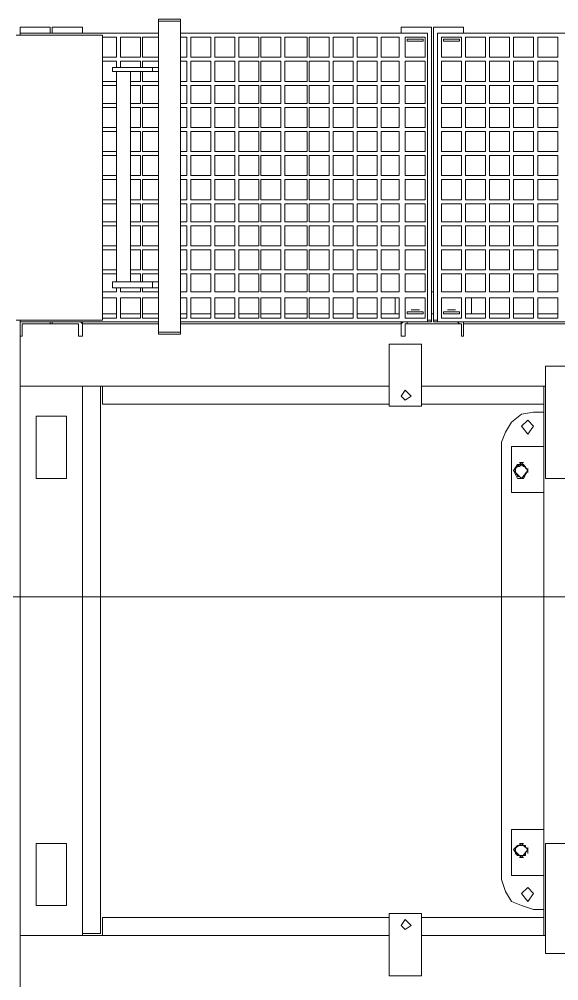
# Model space of a CAD drawing. Header units: metres. Extents: x -13194 to 152406, y -14653 to 29421.
# Drawn here: x 3802.2 to 3888.8, y 578.3 to 732.8 of the extents above; entities that cross this region are included whole.
import ezdxf

# ---------------------------------------------------------------- set-up
doc = ezdxf.new("R2010")
doc.units = ezdxf.units.M
doc.header["$LTSCALE"] = 100
doc.header["$MEASUREMENT"] = 0
doc.layers.get('0').update_dxf_attribs({"color": 9, "lineweight": 9})
doc.layers.add('25', color=9, linetype='Continuous', lineweight=9)
doc.layers.add('32-ekipman', color=9, linetype='Continuous', lineweight=9)
doc.styles.add('MuuM_TEXT-STANDART', font='ARIALN.TTF')
doc.dimstyles.new('MuuM_DIM200', dxfattribs={"dimscale": 20, "dimtxt": 2, "dimasz": 1, "dimexe": 1, "dimexo": 1, "dimgap": 1, "dimtad": 1, "dimdec": 1, "dimrnd": 0.5, "dimdsep": 46, "dimtxsty": 'MuuM_TEXT-STANDART', "dimblk": 'ARCHTICK', "dimcen": 0, "dimdle": 0.15, "dimclrd": 256, "dimclre": 256, "dimclrt": 256, "dimadec": 0, "dimazin": 0, "dimtfac": 5, "dimtdec": 1, "dimtix": 1, "dimtmove": 2, "dimatfit": 3, "dimldrblk": 'DOT', "dimfxl": 3, "dimfxlon": 1, "dimtolj": 1, "dimlwd": -1, "dimlwe": -1, "dimarcsym": 0})

# ---------------------------------------------------------------- blocks, each defined once
blk = doc.blocks.new('h')
for points in [[(182020.94, -16362.41), (182020.94, -16252.87)], [(181956.51, -16257.06), (181961.66, -16257.06)], [(181956.51, -16267.05), (181956.51, -16257.06)], [(181961.66, -16257.06), (181961.66, -16267.05)], [(181931.38, -16260.61), (181936.54, -16260.61)], [(181936.54, -16260.61), (181936.54, -16278.33)], [(181936.86, -16263.51), (181936.54, -16263.51)], [(181936.54, -16263.51), (181956.51, -16263.51)], [(181936.86, -16263.51), (181936.86, -16351.78)], [(181961.66, -16263.51), (182020.94, -16263.51)], [(182007.73, -16263.51), (182007.73, -16266.41)], [(182010.96, -16263.51), (182010.96, -16351.78)], [(181959.73, -16265.12), (181959.09, -16264.47), (181958.12, -16265.12), (181959.09, -16266.08), (181959.73, -16265.12)], [(182008.06, -16263.83), (182010.96, -16263.83)], [(182008.06, -16263.83), (182008.06, -16351.78)], [(181936.86, -16266.41), (181956.51, -16266.41)], [(181961.66, -16266.41), (182007.73, -16266.41)], [(181938.47, -16267.69), (181936.86, -16267.69)], [(181943.62, -16272.53), (181942.98, -16270.59), (181942.01, -16268.98), (181940.4, -16268.34), (181938.47, -16267.69)], [(181961.66, -16267.05), (181956.51, -16267.05)], [(181940.4, -16270.27), (181939.43, -16268.98), (181938.47, -16270.27), (181939.43, -16271.24), (181940.4, -16270.27)], [(182013.53, -16268.34), (182018.37, -16268.34)], [(182013.53, -16278.33), (182013.53, -16268.34)], [(182018.37, -16268.34), (182018.37, -16278.33)], [(181943.62, -16342.76), (181943.62, -16272.53)], [(181936.86, -16273.17), (181942.01, -16273.17)], [(181942.01, -16273.17), (181942.01, -16280.58)], [(181941.69, -16277.36), (181940.4, -16276.07), (181939.43, -16277.36), (181940.4, -16278.33), (181941.69, -16277.36)], [(181940.08, -16276.39), (181939.43, -16277.36)], [(181939.43, -16276.71), (181939.43, -16277.68)], [(181939.43, -16277.36), (181940.08, -16278)], [(181940.4, -16276.39), (181940.08, -16276.39), (181939.76, -16276.39), (181939.76, -16276.71)], [(181940.72, -16276.07), (181940.08, -16276.07)], [(181941.05, -16276.39), (181940.08, -16276.39)], [(181941.37, -16276.71), (181941.05, -16276.39), (181941.05, -16276.39), (181940.4, -16276.39)], [(181941.69, -16277.36), (181941.05, -16276.39)], [(181941.05, -16278), (181941.69, -16277.36)], [(181941.37, -16277.68), (181941.37, -16276.71)], [(181936.54, -16278.33), (181931.38, -16278.33)], [(181939.76, -16277.68), (181939.76, -16278), (181940.08, -16278), (181940.08, -16278), (181940.4, -16278)], [(181940.08, -16278), (181941.05, -16278)], [(181940.08, -16278.33), (181940.72, -16278.33)], [(181940.4, -16278), (181940.72, -16278), (181941.05, -16278), (181941.05, -16278), (181941.37, -16277.68)], [(182018.37, -16278.33), (182013.53, -16278.33)], [(181936.86, -16280.58), (181942.01, -16280.58)], [(181942.01, -16334.7), (181936.86, -16334.7)], [(181942.01, -16342.11), (181942.01, -16334.7)], [(181936.54, -16336.96), (181931.38, -16336.96)], [(181936.54, -16355), (181936.54, -16336.96)], [(181940.08, -16336.96), (181939.43, -16338.25)], [(181941.69, -16338.25), (181940.4, -16336.96), (181939.43, -16338.25), (181940.4, -16339.54), (181941.69, -16338.25)], [(181940.4, -16336.96), (181940.08, -16337.28), (181940.08, -16337.28), (181939.76, -16337.6)], [(181941.05, -16336.96), (181940.08, -16336.96)], [(181940.72, -16336.96), (181940.72, -16336.96), (181940.08, -16336.96), (181940.08, -16336.96)], [(181941.37, -16337.6), (181941.05, -16337.6), (181941.05, -16337.28), (181940.72, -16337.28), (181940.4, -16336.96)], [(181941.69, -16338.25), (181941.05, -16336.96)], [(182018.37, -16336.96), (182013.53, -16336.96)], [(182013.53, -16336.96), (182013.53, -16346.95)], [(182018.37, -16346.95), (182018.37, -16336.96)], [(181939.43, -16337.93), (181939.43, -16338.57)], [(181939.43, -16338.25), (181940.08, -16339.22)], [(181939.76, -16338.57), (181939.76, -16338.89), (181940.08, -16338.89), (181940.4, -16339.22)], [(181940.08, -16339.22), (181941.05, -16339.22)], [(181940.4, -16339.22), (181940.72, -16338.89), (181941.05, -16338.89)], [(181941.05, -16339.22), (181941.69, -16338.25)], [(181941.05, -16338.89), (181941.05, -16338.89), (181941.37, -16338.57)], [(181941.37, -16338.57), (181941.37, -16337.93)], [(181940.08, -16339.54), (181940.72, -16339.54)], [(181942.01, -16342.11), (181936.86, -16342.11)], [(181938.47, -16347.59), (181940.4, -16347.27), (181942.01, -16345.98), (181942.98, -16344.37), (181943.62, -16342.76)], [(181940.4, -16345.34), (181939.43, -16344.05), (181938.47, -16345.34), (181939.43, -16346.3), (181940.4, -16345.34)], [(182013.53, -16346.95), (182018.37, -16346.95)], [(181938.47, -16347.59), (181936.86, -16347.59)], [(181936.86, -16348.88), (181956.51, -16348.88)], [(181961.66, -16348.56), (181956.51, -16348.56)], [(181956.51, -16348.56), (181956.51, -16358.55)], [(181959.73, -16350.17), (181959.09, -16349.52), (181958.12, -16350.17), (181959.09, -16351.14), (181959.73, -16350.17)], [(181961.66, -16358.55), (181961.66, -16348.56)], [(181961.66, -16348.88), (182007.73, -16348.88)], [(182007.73, -16351.78), (182007.73, -16348.88)], [(181936.54, -16351.78), (181956.51, -16351.78)], [(181936.86, -16351.78), (181936.54, -16351.78)], [(181961.66, -16351.78), (182020.94, -16351.78)], [(182008.06, -16351.78), (182010.96, -16351.78)], [(181931.38, -16355), (181936.54, -16355)], [(181956.51, -16358.55), (181961.66, -16358.55)], [(181949.74, -16359.83), (181950.07, -16359.83)], [(181949.74, -16362.09), (181949.74, -16359.83)], [(181950.07, -16361.77), (181950.07, -16359.83)], [(181959.09, -16359.83), (181959.73, -16359.83)], [(181959.09, -16361.77), (181959.09, -16359.83)], [(181959.73, -16362.09), (181959.73, -16359.83)], [(181995.17, -16360.48), (181995.17, -16360.16)], [(181995.49, -16360.16), (181995.17, -16360.16)], [(181995.17, -16360.48), (181998.71, -16360.48)], [(181995.17, -16360.48), (181995.17, -16410.41)], [(181995.49, -16360.16), (181998.39, -16360.16)], [(181998.71, -16360.16), (181998.39, -16360.16)], [(181998.71, -16360.48), (181998.71, -16360.16)], [(181998.71, -16410.41), (181998.71, -16360.48)], [(182010.96, -16359.83), (182011.6, -16359.83)], [(182010.96, -16362.09), (182010.96, -16359.83)], [(182011.6, -16361.77), (182011.6, -16359.83)], [(182020.94, -16359.83), (182020.62, -16359.83)], [(182020.62, -16361.77), (182020.62, -16359.83)], [(181953.93, -16362.09), (181888.21, -16362.09)], [(181949.74, -16361.77), (181892.4, -16361.77)], [(181949.74, -16361.77), (181949.74, -16362.09)], [(181950.07, -16361.77), (181950.07, -16361.77), (181950.39, -16361.77), (181950.71, -16362.09)], [(181959.09, -16361.77), (181950.39, -16361.77)], [(181954.58, -16362.09), (181950.71, -16362.09)], [(181953.93, -16408.48), (181953.93, -16362.09)], [(181954.58, -16409.45), (181954.58, -16362.09)], [(181954.9, -16362.09), (181958.44, -16362.09)], [(181954.9, -16409.45), (181954.9, -16362.09)], [(181995.17, -16362.09), (181955.54, -16362.09)], [(181955.54, -16362.09), (181955.54, -16408.48)], [(181959.09, -16361.77), (181959.09, -16361.77), (181958.76, -16361.77), (181958.76, -16362.09), (181958.44, -16362.09)], [(181959.73, -16361.77), (181959.41, -16362.09)], [(181995.17, -16361.77), (181959.73, -16361.77)], [(182010.96, -16361.77), (181998.71, -16361.77)], [(182020.94, -16362.09), (181998.71, -16362.09)], [(182010.96, -16361.77), (182010.96, -16361.77), (182011.28, -16362.09)], [(182020.3, -16361.77), (182011.6, -16361.77)], [(182012.24, -16361.77), (182011.6, -16361.77), (182011.6, -16361.77)], [(182015.79, -16361.77), (182012.24, -16361.77)], [(182015.79, -16362.09), (182015.79, -16361.77)], [(182019.98, -16361.77), (182016.11, -16361.77)], [(182016.11, -16361.77), (182016.11, -16362.09)], [(182020.62, -16361.77), (182020.62, -16361.77), (182019.98, -16361.77)], [(182020.62, -16362.09), (182020.94, -16362.09)], [(182020.94, -16362.09), (182020.94, -16361.77)], [(182020.94, -16362.41), (182020.94, -16362.09)], [(181937.82, -16362.73), (181934.6, -16362.73)], [(181934.6, -16362.73), (181934.6, -16365.95)], [(181937.82, -16363.38), (181934.6, -16363.38)], [(181937.82, -16365.95), (181937.82, -16362.73)], [(181941.69, -16362.73), (181938.47, -16362.73)], [(181938.47, -16362.73), (181938.47, -16365.95)], [(181941.69, -16363.38), (181938.47, -16363.38)], [(181941.69, -16365.95), (181941.69, -16362.73)], [(181945.56, -16362.73), (181942.33, -16362.73)], [(181942.33, -16362.73), (181942.33, -16365.95)], [(181945.56, -16363.38), (181942.33, -16363.38)], [(181945.56, -16365.95), (181945.56, -16362.73)], [(181949.42, -16362.73), (181946.2, -16362.73)], [(181946.2, -16362.73), (181946.2, -16365.95)], [(181949.42, -16363.38), (181946.2, -16363.38)], [(181948.46, -16365.95), (181948.46, -16363.38)], [(181949.42, -16365.95), (181949.42, -16362.73)], [(181953.29, -16362.73), (181950.07, -16362.73)], [(181950.07, -16362.73), (181950.07, -16365.95)], [(181952.97, -16363.38), (181950.39, -16363.38)], [(181950.39, -16363.7), (181950.39, -16363.38)], [(181952.97, -16363.7), (181950.39, -16363.7)], [(181952.32, -16363.38), (181951.03, -16363.38)], [(181952.97, -16363.7), (181952.97, -16363.38)], [(181953.29, -16365.95), (181953.29, -16362.73)], [(181954.58, -16362.41), (181953.93, -16362.41)], [(181954.9, -16363.38), (181954.58, -16363.38)], [(181955.54, -16362.41), (181954.9, -16362.41)], [(181959.09, -16362.73), (181955.87, -16362.73)], [(181955.87, -16362.73), (181955.87, -16365.95)], [(181956.19, -16363.38), (181958.76, -16363.38)], [(181956.19, -16363.38), (181956.19, -16363.7)], [(181958.76, -16363.7), (181956.19, -16363.7)], [(181956.83, -16363.38), (181958.12, -16363.38)], [(181958.76, -16363.38), (181958.76, -16363.7)], [(181959.09, -16365.95), (181959.09, -16362.73)], [(181962.95, -16362.73), (181960.05, -16362.73)], [(181960.05, -16362.73), (181960.05, -16365.95)], [(181962.95, -16363.38), (181960.05, -16363.38)], [(181960.7, -16363.38), (181960.7, -16365.95)], [(181962.95, -16365.95), (181962.95, -16362.73)], [(181966.82, -16362.73), (181963.6, -16362.73)], [(181963.6, -16362.73), (181963.6, -16365.95)], [(181966.82, -16363.38), (181963.6, -16363.38)], [(181966.82, -16365.95), (181966.82, -16362.73)], [(181970.68, -16362.73), (181967.46, -16362.73)], [(181967.46, -16362.73), (181967.46, -16365.95)], [(181970.68, -16363.38), (181967.46, -16363.38)], [(181970.68, -16365.95), (181970.68, -16362.73)], [(181974.55, -16362.73), (181971.33, -16362.73)], [(181971.33, -16362.73), (181971.33, -16365.95)], [(181974.55, -16363.38), (181971.33, -16363.38)], [(181974.55, -16365.95), (181974.55, -16362.73)], [(181978.42, -16362.73), (181974.87, -16362.73)], [(181974.87, -16362.73), (181974.87, -16365.95)], [(181978.42, -16363.38), (181974.87, -16363.38)], [(181978.42, -16365.95), (181978.42, -16362.73)], [(181982.28, -16362.73), (181979.06, -16362.73)], [(181979.06, -16362.73), (181979.06, -16365.95)], [(181982.28, -16363.38), (181979.06, -16363.38)], [(181982.28, -16365.95), (181982.28, -16362.73)], [(181985.83, -16362.73), (181982.6, -16362.73)], [(181982.6, -16362.73), (181982.6, -16365.95)], [(181985.83, -16363.38), (181982.6, -16363.38)], [(181985.83, -16365.95), (181985.83, -16362.73)], [(181989.69, -16362.73), (181986.47, -16362.73)], [(181986.47, -16362.73), (181986.47, -16365.95)], [(181989.69, -16363.38), (181986.47, -16363.38)], [(181989.69, -16365.95), (181989.69, -16362.73)], [(181993.56, -16362.73), (181990.34, -16362.73)], [(181990.34, -16362.73), (181990.34, -16365.95)], [(181993.56, -16363.38), (181990.34, -16363.38)], [(181993.56, -16365.95), (181993.56, -16362.73)], [(181995.17, -16362.73), (181994.2, -16362.73)], [(181994.2, -16362.73), (181994.2, -16365.95)], [(181995.17, -16363.38), (181994.2, -16363.38)], [(182001.29, -16362.73), (181998.71, -16362.73)], [(182001.29, -16363.38), (181998.71, -16363.38)], [(182001.29, -16365.95), (182001.29, -16362.73)], [(182004.83, -16362.73), (182001.61, -16362.73)], [(182001.61, -16362.73), (182001.61, -16365.95)], [(182004.83, -16363.38), (182001.61, -16363.38)], [(182004.83, -16365.95), (182004.83, -16362.73)], [(182007.73, -16362.73), (182005.48, -16362.73)], [(182005.48, -16362.73), (182005.48, -16365.95)], [(182007.73, -16363.38), (182005.48, -16363.38)], [(182007.73, -16362.41), (182021.59, -16362.41)], [(182007.73, -16408.16), (182007.73, -16362.41)], [(181951.03, -16364.02), (181952.32, -16364.02)], [(181958.12, -16364.02), (181956.83, -16364.02)], [(181934.6, -16365.95), (181937.82, -16365.95)], [(181937.82, -16366.92), (181934.6, -16366.92)], [(181934.6, -16366.92), (181934.6, -16369.82)], [(181937.82, -16369.82), (181937.82, -16366.92)], [(181938.47, -16365.95), (181941.69, -16365.95)], [(181941.69, -16366.92), (181938.47, -16366.92)], [(181938.47, -16366.92), (181938.47, -16369.82)], [(181941.69, -16369.82), (181941.69, -16366.92)], [(181942.33, -16365.95), (181945.56, -16365.95)], [(181945.56, -16366.92), (181942.33, -16366.92)], [(181942.33, -16366.92), (181942.33, -16369.82)], [(181945.56, -16369.82), (181945.56, -16366.92)], [(181946.2, -16365.95), (181949.42, -16365.95)], [(181949.42, -16366.92), (181946.2, -16366.92)], [(181946.2, -16366.92), (181946.2, -16369.82)], [(181949.42, -16366.92), (181948.46, -16366.92)], [(181949.42, -16369.82), (181949.42, -16366.92)], [(181950.07, -16365.95), (181953.29, -16365.95)], [(181953.29, -16366.92), (181950.07, -16366.92)], [(181950.07, -16366.92), (181950.07, -16369.82)], [(181953.29, -16369.82), (181953.29, -16366.92)], [(181954.9, -16366.92), (181954.58, -16366.92)], [(181955.87, -16365.95), (181959.09, -16365.95)], [(181959.09, -16366.92), (181955.87, -16366.92)], [(181955.87, -16366.92), (181955.87, -16369.82)], [(181959.09, -16369.82), (181959.09, -16366.92)], [(181960.05, -16365.95), (181962.95, -16365.95)], [(181960.7, -16366.92), (181960.05, -16366.92)], [(181962.95, -16366.92), (181960.05, -16366.92)], [(181960.05, -16366.92), (181960.05, -16369.82)], [(181962.95, -16369.82), (181962.95, -16366.92)], [(181963.6, -16365.95), (181966.82, -16365.95)], [(181966.82, -16366.92), (181963.6, -16366.92)], [(181963.6, -16366.92), (181963.6, -16369.82)], [(181966.82, -16369.82), (181966.82, -16366.92)], [(181967.46, -16365.95), (181970.68, -16365.95)], [(181970.68, -16366.92), (181967.46, -16366.92)], [(181967.46, -16366.92), (181967.46, -16369.82)], [(181970.68, -16369.82), (181970.68, -16366.92)], [(181971.33, -16365.95), (181974.55, -16365.95)], [(181974.55, -16366.92), (181971.33, -16366.92)], [(181971.33, -16366.92), (181971.33, -16369.82)], [(181974.55, -16369.82), (181974.55, -16366.92)], [(181974.87, -16365.95), (181978.42, -16365.95)], [(181978.42, -16366.92), (181974.87, -16366.92)], [(181974.87, -16366.92), (181974.87, -16369.82)], [(181978.42, -16369.82), (181978.42, -16366.92)], [(181979.06, -16365.95), (181982.28, -16365.95)], [(181982.28, -16366.92), (181979.06, -16366.92)], [(181979.06, -16366.92), (181979.06, -16369.82)], [(181982.28, -16369.82), (181982.28, -16366.92)], [(181982.6, -16365.95), (181985.83, -16365.95)], [(181985.83, -16366.92), (181982.6, -16366.92)], [(181982.6, -16366.92), (181982.6, -16369.82)], [(181985.83, -16369.82), (181985.83, -16366.92)], [(181986.47, -16365.95), (181989.69, -16365.95)], [(181989.69, -16366.92), (181986.47, -16366.92)], [(181986.47, -16366.92), (181986.47, -16369.82)], [(181989.69, -16369.82), (181989.69, -16366.92)], [(181990.34, -16365.95), (181993.56, -16365.95)], [(181993.56, -16366.92), (181990.34, -16366.92)], [(181990.34, -16366.92), (181990.34, -16369.82)], [(181993.56, -16369.82), (181993.56, -16366.92)], [(181994.2, -16365.95), (181995.17, -16365.95)], [(181995.17, -16366.92), (181994.2, -16366.92)], [(181994.2, -16366.92), (181994.2, -16369.82)], [(181998.71, -16365.95), (182001.29, -16365.95)], [(182001.29, -16366.92), (181998.71, -16366.92)], [(182001.29, -16367.57), (182001.29, -16366.92)], [(182001.61, -16365.95), (182004.83, -16365.95)], [(182004.83, -16366.92), (182001.61, -16366.92)], [(182001.61, -16366.92), (182001.61, -16367.57)], [(182004.83, -16367.57), (182004.83, -16366.92)], [(182005.48, -16365.95), (182007.73, -16365.95)], [(182007.73, -16366.92), (182005.48, -16366.92)], [(182005.48, -16366.92), (182005.48, -16367.57)], [(182006.12, -16367.57), (181998.71, -16367.57)], [(182006.12, -16368.53), (181998.71, -16368.53)], [(181999.68, -16367.57), (181999.68, -16368.53)], [(182001.29, -16369.82), (182001.29, -16368.53)], [(182001.61, -16368.53), (182001.61, -16369.82)], [(182003.22, -16402.36), (182003.22, -16368.53)], [(182005.48, -16402.36), (182005.48, -16368.53)], [(182006.12, -16367.57), (182006.12, -16368.53)], [(181934.6, -16369.82), (181937.82, -16369.82)], [(181938.47, -16369.82), (181941.69, -16369.82)], [(181942.33, -16369.82), (181945.56, -16369.82)], [(181946.2, -16369.82), (181949.42, -16369.82)], [(181950.07, -16369.82), (181953.29, -16369.82)], [(181955.87, -16369.82), (181959.09, -16369.82)], [(181960.05, -16369.82), (181962.95, -16369.82)], [(181963.6, -16369.82), (181966.82, -16369.82)], [(181967.46, -16369.82), (181970.68, -16369.82)], [(181971.33, -16369.82), (181974.55, -16369.82)], [(181974.87, -16369.82), (181978.42, -16369.82)], [(181979.06, -16369.82), (181982.28, -16369.82)], [(181982.6, -16369.82), (181985.83, -16369.82)], [(181986.47, -16369.82), (181989.69, -16369.82)], [(181990.34, -16369.82), (181993.56, -16369.82)], [(181994.2, -16369.82), (181995.17, -16369.82)], [(181998.71, -16369.82), (182001.29, -16369.82)], [(182001.61, -16369.82), (182003.22, -16369.82)], [(182005.48, -16369.82), (182007.73, -16369.82)], [(181937.82, -16370.47), (181934.6, -16370.47)], [(181934.6, -16370.47), (181934.6, -16373.69)], [(181937.82, -16373.69), (181937.82, -16370.47)], [(181941.69, -16370.47), (181938.47, -16370.47)], [(181938.47, -16370.47), (181938.47, -16373.69)], [(181941.69, -16373.69), (181941.69, -16370.47)], [(181945.56, -16370.47), (181942.33, -16370.47)], [(181942.33, -16370.47), (181942.33, -16373.69)], [(181945.56, -16373.69), (181945.56, -16370.47)], [(181949.42, -16370.47), (181946.2, -16370.47)], [(181946.2, -16370.47), (181946.2, -16373.69)], [(181949.42, -16373.69), (181949.42, -16370.47)], [(181953.29, -16370.47), (181950.07, -16370.47)], [(181950.07, -16370.47), (181950.07, -16373.69)], [(181953.29, -16373.69), (181953.29, -16370.47)], [(181959.09, -16370.47), (181955.87, -16370.47)], [(181955.87, -16370.47), (181955.87, -16373.69)], [(181959.09, -16373.69), (181959.09, -16370.47)], [(181962.95, -16370.47), (181960.05, -16370.47)], [(181960.05, -16370.47), (181960.05, -16373.69)], [(181962.95, -16373.69), (181962.95, -16370.47)], [(181966.82, -16370.47), (181963.6, -16370.47)], [(181963.6, -16370.47), (181963.6, -16373.69)], [(181966.82, -16373.69), (181966.82, -16370.47)], [(181970.68, -16370.47), (181967.46, -16370.47)], [(181967.46, -16370.47), (181967.46, -16373.69)], [(181970.68, -16373.69), (181970.68, -16370.47)], [(181974.55, -16370.47), (181971.33, -16370.47)], [(181971.33, -16370.47), (181971.33, -16373.69)], [(181974.55, -16373.69), (181974.55, -16370.47)], [(181978.42, -16370.47), (181974.87, -16370.47)], [(181974.87, -16370.47), (181974.87, -16373.69)], [(181978.42, -16373.69), (181978.42, -16370.47)], [(181982.28, -16370.47), (181979.06, -16370.47)], [(181979.06, -16370.47), (181979.06, -16373.69)], [(181982.28, -16373.69), (181982.28, -16370.47)], [(181985.83, -16370.47), (181982.6, -16370.47)], [(181982.6, -16370.47), (181982.6, -16373.69)], [(181985.83, -16373.69), (181985.83, -16370.47)], [(181989.69, -16370.47), (181986.47, -16370.47)], [(181986.47, -16370.47), (181986.47, -16373.69)], [(181989.69, -16373.69), (181989.69, -16370.47)], [(181993.56, -16370.47), (181990.34, -16370.47)], [(181990.34, -16370.47), (181990.34, -16373.69)], [(181993.56, -16373.69), (181993.56, -16370.47)], [(181995.17, -16370.47), (181994.2, -16370.47)], [(181994.2, -16370.47), (181994.2, -16373.69)], [(182001.29, -16370.47), (181998.71, -16370.47)], [(182001.29, -16373.69), (182001.29, -16370.47)], [(182003.22, -16370.47), (182001.61, -16370.47)], [(182001.61, -16370.47), (182001.61, -16373.69)], [(182007.73, -16370.47), (182005.48, -16370.47)], [(181934.6, -16373.69), (181937.82, -16373.69)], [(181937.82, -16374.33), (181934.6, -16374.33)], [(181934.6, -16374.33), (181934.6, -16377.55)], [(181937.82, -16377.55), (181937.82, -16374.33)], [(181938.47, -16373.69), (181941.69, -16373.69)], [(181941.69, -16374.33), (181938.47, -16374.33)], [(181938.47, -16374.33), (181938.47, -16377.55)], [(181941.69, -16377.55), (181941.69, -16374.33)], [(181942.33, -16373.69), (181945.56, -16373.69)], [(181945.56, -16374.33), (181942.33, -16374.33)], [(181942.33, -16374.33), (181942.33, -16377.55)], [(181945.56, -16377.55), (181945.56, -16374.33)], [(181946.2, -16373.69), (181949.42, -16373.69)], [(181949.42, -16374.33), (181946.2, -16374.33)], [(181946.2, -16374.33), (181946.2, -16377.55)], [(181949.42, -16377.55), (181949.42, -16374.33)], [(181950.07, -16373.69), (181953.29, -16373.69)], [(181953.29, -16374.33), (181950.07, -16374.33)], [(181950.07, -16374.33), (181950.07, -16377.55)], [(181953.29, -16377.55), (181953.29, -16374.33)], [(181955.87, -16373.69), (181959.09, -16373.69)], [(181959.09, -16374.33), (181955.87, -16374.33)], [(181955.87, -16374.33), (181955.87, -16377.55)], [(181959.09, -16377.55), (181959.09, -16374.33)], [(181960.05, -16373.69), (181962.95, -16373.69)], [(181962.95, -16374.33), (181960.05, -16374.33)], [(181960.05, -16374.33), (181960.05, -16377.55)], [(181962.95, -16377.55), (181962.95, -16374.33)], [(181963.6, -16373.69), (181966.82, -16373.69)], [(181966.82, -16374.33), (181963.6, -16374.33)], [(181963.6, -16374.33), (181963.6, -16377.55)], [(181966.82, -16377.55), (181966.82, -16374.33)], [(181967.46, -16373.69), (181970.68, -16373.69)], [(181970.68, -16374.33), (181967.46, -16374.33)], [(181967.46, -16374.33), (181967.46, -16377.55)], [(181970.68, -16377.55), (181970.68, -16374.33)], [(181971.33, -16373.69), (181974.55, -16373.69)], [(181974.55, -16374.33), (181971.33, -16374.33)], [(181971.33, -16374.33), (181971.33, -16377.55)], [(181974.55, -16377.55), (181974.55, -16374.33)], [(181974.87, -16373.69), (181978.42, -16373.69)], [(181978.42, -16374.33), (181974.87, -16374.33)], [(181974.87, -16374.33), (181974.87, -16377.55)], [(181978.42, -16377.55), (181978.42, -16374.33)], [(181979.06, -16373.69), (181982.28, -16373.69)], [(181982.28, -16374.33), (181979.06, -16374.33)], [(181979.06, -16374.33), (181979.06, -16377.55)], [(181982.28, -16377.55), (181982.28, -16374.33)], [(181982.6, -16373.69), (181985.83, -16373.69)], [(181985.83, -16374.33), (181982.6, -16374.33)], [(181982.6, -16374.33), (181982.6, -16377.55)], [(181985.83, -16377.55), (181985.83, -16374.33)], [(181986.47, -16373.69), (181989.69, -16373.69)], [(181989.69, -16374.33), (181986.47, -16374.33)], [(181986.47, -16374.33), (181986.47, -16377.55)], [(181989.69, -16377.55), (181989.69, -16374.33)], [(181990.34, -16373.69), (181993.56, -16373.69)], [(181993.56, -16374.33), (181990.34, -16374.33)], [(181990.34, -16374.33), (181990.34, -16377.55)], [(181993.56, -16377.55), (181993.56, -16374.33)], [(181994.2, -16373.69), (181995.17, -16373.69)], [(181995.17, -16374.33), (181994.2, -16374.33)], [(181994.2, -16374.33), (181994.2, -16377.55)], [(181998.71, -16373.69), (182001.29, -16373.69)], [(182001.29, -16374.33), (181998.71, -16374.33)], [(182001.29, -16377.55), (182001.29, -16374.33)], [(182001.61, -16373.69), (182003.22, -16373.69)], [(182003.22, -16374.33), (182001.61, -16374.33)], [(182001.61, -16374.33), (182001.61, -16377.55)], [(182005.48, -16373.69), (182007.73, -16373.69)], [(182007.73, -16374.33), (182005.48, -16374.33)], [(181934.6, -16377.55), (181937.82, -16377.55)], [(181938.47, -16377.55), (181941.69, -16377.55)], [(181942.33, -16377.55), (181945.56, -16377.55)], [(181946.2, -16377.55), (181949.42, -16377.55)], [(181950.07, -16377.55), (181953.29, -16377.55)], [(181955.87, -16377.55), (181959.09, -16377.55)], [(181960.05, -16377.55), (181962.95, -16377.55)], [(181963.6, -16377.55), (181966.82, -16377.55)], [(181967.46, -16377.55), (181970.68, -16377.55)], [(181971.33, -16377.55), (181974.55, -16377.55)], [(181974.87, -16377.55), (181978.42, -16377.55)], [(181979.06, -16377.55), (181982.28, -16377.55)], [(181982.6, -16377.55), (181985.83, -16377.55)], [(181986.47, -16377.55), (181989.69, -16377.55)], [(181990.34, -16377.55), (181993.56, -16377.55)], [(181994.2, -16377.55), (181995.17, -16377.55)], [(181998.71, -16377.55), (182001.29, -16377.55)], [(182001.61, -16377.55), (182003.22, -16377.55)], [(182005.48, -16377.55), (182007.73, -16377.55)], [(181937.82, -16378.2), (181934.6, -16378.2)], [(181934.6, -16378.2), (181934.6, -16381.1)], [(181937.82, -16381.1), (181937.82, -16378.2)], [(181941.69, -16378.2), (181938.47, -16378.2)], [(181938.47, -16378.2), (181938.47, -16381.1)], [(181941.69, -16381.1), (181941.69, -16378.2)], [(181945.56, -16378.2), (181942.33, -16378.2)], [(181942.33, -16378.2), (181942.33, -16381.1)], [(181945.56, -16381.1), (181945.56, -16378.2)], [(181949.42, -16378.2), (181946.2, -16378.2)], [(181946.2, -16378.2), (181946.2, -16381.1)], [(181949.42, -16381.1), (181949.42, -16378.2)], [(181953.29, -16378.2), (181950.07, -16378.2)], [(181950.07, -16378.2), (181950.07, -16381.1)], [(181953.29, -16381.1), (181953.29, -16378.2)], [(181959.09, -16378.2), (181955.87, -16378.2)], [(181955.87, -16378.2), (181955.87, -16381.1)], [(181959.09, -16381.1), (181959.09, -16378.2)], [(181962.95, -16378.2), (181960.05, -16378.2)], [(181960.05, -16378.2), (181960.05, -16381.1)], [(181962.95, -16381.1), (181962.95, -16378.2)], [(181966.82, -16378.2), (181963.6, -16378.2)], [(181963.6, -16378.2), (181963.6, -16381.1)], [(181966.82, -16381.1), (181966.82, -16378.2)], [(181970.68, -16378.2), (181967.46, -16378.2)], [(181967.46, -16378.2), (181967.46, -16381.1)], [(181970.68, -16381.1), (181970.68, -16378.2)], [(181974.55, -16378.2), (181971.33, -16378.2)], [(181971.33, -16378.2), (181971.33, -16381.1)], [(181974.55, -16381.1), (181974.55, -16378.2)], [(181978.42, -16378.2), (181974.87, -16378.2)], [(181974.87, -16378.2), (181974.87, -16381.1)], [(181978.42, -16381.1), (181978.42, -16378.2)], [(181982.28, -16378.2), (181979.06, -16378.2)], [(181979.06, -16378.2), (181979.06, -16381.1)], [(181982.28, -16381.1), (181982.28, -16378.2)], [(181985.83, -16378.2), (181982.6, -16378.2)], [(181982.6, -16378.2), (181982.6, -16381.1)], [(181985.83, -16381.1), (181985.83, -16378.2)], [(181989.69, -16378.2), (181986.47, -16378.2)], [(181986.47, -16378.2), (181986.47, -16381.1)], [(181989.69, -16381.1), (181989.69, -16378.2)], [(181993.56, -16378.2), (181990.34, -16378.2)], [(181990.34, -16378.2), (181990.34, -16381.1)], [(181993.56, -16381.1), (181993.56, -16378.2)], [(181995.17, -16378.2), (181994.2, -16378.2)], [(181994.2, -16378.2), (181994.2, -16381.1)], [(182001.29, -16378.2), (181998.71, -16378.2)], [(182001.29, -16381.1), (182001.29, -16378.2)], [(182003.22, -16378.2), (182001.61, -16378.2)], [(182001.61, -16378.2), (182001.61, -16381.1)], [(182007.73, -16378.2), (182005.48, -16378.2)], [(181934.6, -16381.1), (181937.82, -16381.1)], [(181937.82, -16381.74), (181934.6, -16381.74)], [(181934.6, -16381.74), (181934.6, -16384.96)], [(181937.82, -16384.96), (181937.82, -16381.74)], [(181938.47, -16381.1), (181941.69, -16381.1)], [(181941.69, -16381.74), (181938.47, -16381.74)], [(181938.47, -16381.74), (181938.47, -16384.96)], [(181941.69, -16384.96), (181941.69, -16381.74)], [(181942.33, -16381.1), (181945.56, -16381.1)], [(181945.56, -16381.74), (181942.33, -16381.74)], [(181942.33, -16381.74), (181942.33, -16384.96)], [(181945.56, -16384.96), (181945.56, -16381.74)], [(181946.2, -16381.1), (181949.42, -16381.1)], [(181949.42, -16381.74), (181946.2, -16381.74)], [(181946.2, -16381.74), (181946.2, -16384.96)], [(181949.42, -16384.96), (181949.42, -16381.74)], [(181950.07, -16381.1), (181953.29, -16381.1)], [(181953.29, -16381.74), (181950.07, -16381.74)], [(181950.07, -16381.74), (181950.07, -16384.96)], [(181953.29, -16384.96), (181953.29, -16381.74)], [(181955.87, -16381.1), (181959.09, -16381.1)], [(181959.09, -16381.74), (181955.87, -16381.74)], [(181955.87, -16381.74), (181955.87, -16384.96)], [(181959.09, -16384.96), (181959.09, -16381.74)], [(181960.05, -16381.1), (181962.95, -16381.1)], [(181962.95, -16381.74), (181960.05, -16381.74)], [(181960.05, -16381.74), (181960.05, -16384.96)], [(181962.95, -16384.96), (181962.95, -16381.74)], [(181963.6, -16381.1), (181966.82, -16381.1)], [(181966.82, -16381.74), (181963.6, -16381.74)], [(181963.6, -16381.74), (181963.6, -16384.96)], [(181966.82, -16384.96), (181966.82, -16381.74)], [(181967.46, -16381.1), (181970.68, -16381.1)], [(181970.68, -16381.74), (181967.46, -16381.74)], [(181967.46, -16381.74), (181967.46, -16384.96)], [(181970.68, -16384.96), (181970.68, -16381.74)], [(181971.33, -16381.1), (181974.55, -16381.1)], [(181974.55, -16381.74), (181971.33, -16381.74)], [(181971.33, -16381.74), (181971.33, -16384.96)], [(181974.55, -16384.96), (181974.55, -16381.74)], [(181974.87, -16381.1), (181978.42, -16381.1)], [(181978.42, -16381.74), (181974.87, -16381.74)], [(181974.87, -16381.74), (181974.87, -16384.96)], [(181978.42, -16384.96), (181978.42, -16381.74)], [(181979.06, -16381.1), (181982.28, -16381.1)], [(181982.28, -16381.74), (181979.06, -16381.74)], [(181979.06, -16381.74), (181979.06, -16384.96)], [(181982.28, -16384.96), (181982.28, -16381.74)], [(181982.6, -16381.1), (181985.83, -16381.1)], [(181985.83, -16381.74), (181982.6, -16381.74)], [(181982.6, -16381.74), (181982.6, -16384.96)], [(181985.83, -16384.96), (181985.83, -16381.74)], [(181986.47, -16381.1), (181989.69, -16381.1)], [(181989.69, -16381.74), (181986.47, -16381.74)], [(181986.47, -16381.74), (181986.47, -16384.96)], [(181989.69, -16384.96), (181989.69, -16381.74)], [(181990.34, -16381.1), (181993.56, -16381.1)], [(181993.56, -16381.74), (181990.34, -16381.74)], [(181990.34, -16381.74), (181990.34, -16384.96)], [(181993.56, -16384.96), (181993.56, -16381.74)], [(181994.2, -16381.1), (181995.17, -16381.1)], [(181995.17, -16381.74), (181994.2, -16381.74)], [(181994.2, -16381.74), (181994.2, -16384.96)], [(181998.71, -16381.1), (182001.29, -16381.1)], [(182001.29, -16381.74), (181998.71, -16381.74)], [(182001.29, -16384.96), (182001.29, -16381.74)], [(182001.61, -16381.1), (182003.22, -16381.1)], [(182003.22, -16381.74), (182001.61, -16381.74)], [(182001.61, -16381.74), (182001.61, -16384.96)], [(182005.48, -16381.1), (182007.73, -16381.1)], [(182007.73, -16381.74), (182005.48, -16381.74)], [(181934.6, -16384.96), (181937.82, -16384.96)], [(181938.47, -16384.96), (181941.69, -16384.96)], [(181942.33, -16384.96), (181945.56, -16384.96)], [(181946.2, -16384.96), (181949.42, -16384.96)], [(181950.07, -16384.96), (181953.29, -16384.96)], [(181955.87, -16384.96), (181959.09, -16384.96)], [(181960.05, -16384.96), (181962.95, -16384.96)], [(181963.6, -16384.96), (181966.82, -16384.96)], [(181967.46, -16384.96), (181970.68, -16384.96)], [(181971.33, -16384.96), (181974.55, -16384.96)], [(181974.87, -16384.96), (181978.42, -16384.96)], [(181979.06, -16384.96), (181982.28, -16384.96)], [(181982.6, -16384.96), (181985.83, -16384.96)], [(181986.47, -16384.96), (181989.69, -16384.96)], [(181990.34, -16384.96), (181993.56, -16384.96)], [(181994.2, -16384.96), (181995.17, -16384.96)], [(181998.71, -16384.96), (182001.29, -16384.96)], [(182001.61, -16384.96), (182003.22, -16384.96)], [(182005.48, -16384.96), (182007.73, -16384.96)], [(181937.82, -16385.61), (181934.6, -16385.61)], [(181934.6, -16385.61), (181934.6, -16388.83)], [(181937.82, -16388.83), (181937.82, -16385.61)], [(181941.69, -16385.61), (181938.47, -16385.61)], [(181938.47, -16385.61), (181938.47, -16388.83)], [(181941.69, -16388.83), (181941.69, -16385.61)], [(181945.56, -16385.61), (181942.33, -16385.61)], [(181942.33, -16385.61), (181942.33, -16388.83)], [(181945.56, -16388.83), (181945.56, -16385.61)], [(181949.42, -16385.61), (181946.2, -16385.61)], [(181946.2, -16385.61), (181946.2, -16388.83)], [(181949.42, -16388.83), (181949.42, -16385.61)], [(181953.29, -16385.61), (181950.07, -16385.61)], [(181950.07, -16385.61), (181950.07, -16388.83)], [(181953.29, -16388.83), (181953.29, -16385.61)], [(181959.09, -16385.61), (181955.87, -16385.61)], [(181955.87, -16385.61), (181955.87, -16388.83)], [(181959.09, -16388.83), (181959.09, -16385.61)], [(181962.95, -16385.61), (181960.05, -16385.61)], [(181960.05, -16385.61), (181960.05, -16388.83)], [(181962.95, -16388.83), (181962.95, -16385.61)], [(181966.82, -16385.61), (181963.6, -16385.61)], [(181963.6, -16385.61), (181963.6, -16388.83)], [(181966.82, -16388.83), (181966.82, -16385.61)], [(181970.68, -16385.61), (181967.46, -16385.61)], [(181967.46, -16385.61), (181967.46, -16388.83)], [(181970.68, -16388.83), (181970.68, -16385.61)], [(181974.55, -16385.61), (181971.33, -16385.61)], [(181971.33, -16385.61), (181971.33, -16388.83)], [(181974.55, -16388.83), (181974.55, -16385.61)], [(181978.42, -16385.61), (181974.87, -16385.61)], [(181974.87, -16385.61), (181974.87, -16388.83)], [(181978.42, -16388.83), (181978.42, -16385.61)], [(181982.28, -16385.61), (181979.06, -16385.61)], [(181979.06, -16385.61), (181979.06, -16388.83)], [(181982.28, -16388.83), (181982.28, -16385.61)], [(181985.83, -16385.61), (181982.6, -16385.61)], [(181982.6, -16385.61), (181982.6, -16388.83)], [(181985.83, -16388.83), (181985.83, -16385.61)], [(181989.69, -16385.61), (181986.47, -16385.61)], [(181986.47, -16385.61), (181986.47, -16388.83)], [(181989.69, -16388.83), (181989.69, -16385.61)], [(181993.56, -16385.61), (181990.34, -16385.61)], [(181990.34, -16385.61), (181990.34, -16388.83)], [(181993.56, -16388.83), (181993.56, -16385.61)], [(181995.17, -16385.61), (181994.2, -16385.61)], [(181994.2, -16385.61), (181994.2, -16388.83)], [(182001.29, -16385.61), (181998.71, -16385.61)], [(182001.29, -16388.83), (182001.29, -16385.61)], [(182003.22, -16385.61), (182001.61, -16385.61)], [(182001.61, -16385.61), (182001.61, -16388.83)], [(182007.73, -16385.61), (182005.48, -16385.61)], [(181934.6, -16388.83), (181937.82, -16388.83)], [(181937.82, -16389.47), (181934.6, -16389.47)], [(181934.6, -16389.47), (181934.6, -16392.69)], [(181937.82, -16392.69), (181937.82, -16389.47)], [(181938.47, -16388.83), (181941.69, -16388.83)], [(181941.69, -16389.47), (181938.47, -16389.47)], [(181938.47, -16389.47), (181938.47, -16392.69)], [(181941.69, -16392.69), (181941.69, -16389.47)], [(181942.33, -16388.83), (181945.56, -16388.83)], [(181945.56, -16389.47), (181942.33, -16389.47)], [(181942.33, -16389.47), (181942.33, -16392.69)], [(181945.56, -16392.69), (181945.56, -16389.47)], [(181946.2, -16388.83), (181949.42, -16388.83)], [(181949.42, -16389.47), (181946.2, -16389.47)], [(181946.2, -16389.47), (181946.2, -16392.69)], [(181949.42, -16392.69), (181949.42, -16389.47)], [(181950.07, -16388.83), (181953.29, -16388.83)], [(181953.29, -16389.47), (181950.07, -16389.47)], [(181950.07, -16389.47), (181950.07, -16392.69)], [(181953.29, -16392.69), (181953.29, -16389.47)], [(181955.87, -16388.83), (181959.09, -16388.83)], [(181959.09, -16389.47), (181955.87, -16389.47)], [(181955.87, -16389.47), (181955.87, -16392.69)], [(181959.09, -16392.69), (181959.09, -16389.47)], [(181960.05, -16388.83), (181962.95, -16388.83)], [(181962.95, -16389.47), (181960.05, -16389.47)], [(181960.05, -16389.47), (181960.05, -16392.69)], [(181962.95, -16392.69), (181962.95, -16389.47)], [(181963.6, -16388.83), (181966.82, -16388.83)], [(181966.82, -16389.47), (181963.6, -16389.47)], [(181963.6, -16389.47), (181963.6, -16392.69)], [(181966.82, -16392.69), (181966.82, -16389.47)], [(181967.46, -16388.83), (181970.68, -16388.83)], [(181970.68, -16389.47), (181967.46, -16389.47)], [(181967.46, -16389.47), (181967.46, -16392.69)], [(181970.68, -16392.69), (181970.68, -16389.47)], [(181971.33, -16388.83), (181974.55, -16388.83)], [(181974.55, -16389.47), (181971.33, -16389.47)], [(181971.33, -16389.47), (181971.33, -16392.69)], [(181974.55, -16392.69), (181974.55, -16389.47)], [(181974.87, -16388.83), (181978.42, -16388.83)], [(181978.42, -16389.47), (181974.87, -16389.47)], [(181974.87, -16389.47), (181974.87, -16392.69)], [(181978.42, -16392.69), (181978.42, -16389.47)], [(181979.06, -16388.83), (181982.28, -16388.83)], [(181982.28, -16389.47), (181979.06, -16389.47)], [(181979.06, -16389.47), (181979.06, -16392.69)], [(181982.28, -16392.69), (181982.28, -16389.47)], [(181982.6, -16388.83), (181985.83, -16388.83)], [(181985.83, -16389.47), (181982.6, -16389.47)], [(181982.6, -16389.47), (181982.6, -16392.69)], [(181985.83, -16392.69), (181985.83, -16389.47)], [(181986.47, -16388.83), (181989.69, -16388.83)], [(181989.69, -16389.47), (181986.47, -16389.47)], [(181986.47, -16389.47), (181986.47, -16392.69)], [(181989.69, -16392.69), (181989.69, -16389.47)], [(181990.34, -16388.83), (181993.56, -16388.83)], [(181993.56, -16389.47), (181990.34, -16389.47)], [(181990.34, -16389.47), (181990.34, -16392.69)], [(181993.56, -16392.69), (181993.56, -16389.47)], [(181994.2, -16388.83), (181995.17, -16388.83)], [(181995.17, -16389.47), (181994.2, -16389.47)], [(181994.2, -16389.47), (181994.2, -16392.69)], [(181998.71, -16388.83), (182001.29, -16388.83)], [(182001.29, -16389.47), (181998.71, -16389.47)], [(182001.29, -16392.69), (182001.29, -16389.47)], [(182001.61, -16388.83), (182003.22, -16388.83)], [(182003.22, -16389.47), (182001.61, -16389.47)], [(182001.61, -16389.47), (182001.61, -16392.69)], [(182005.48, -16388.83), (182007.73, -16388.83)], [(182007.73, -16389.47), (182005.48, -16389.47)], [(181934.6, -16392.69), (181937.82, -16392.69)], [(181938.47, -16392.69), (181941.69, -16392.69)], [(181942.33, -16392.69), (181945.56, -16392.69)], [(181946.2, -16392.69), (181949.42, -16392.69)], [(181950.07, -16392.69), (181953.29, -16392.69)], [(181955.87, -16392.69), (181959.09, -16392.69)], [(181960.05, -16392.69), (181962.95, -16392.69)], [(181963.6, -16392.69), (181966.82, -16392.69)], [(181967.46, -16392.69), (181970.68, -16392.69)], [(181971.33, -16392.69), (181974.55, -16392.69)], [(181974.87, -16392.69), (181978.42, -16392.69)], [(181979.06, -16392.69), (181982.28, -16392.69)], [(181982.6, -16392.69), (181985.83, -16392.69)], [(181986.47, -16392.69), (181989.69, -16392.69)], [(181990.34, -16392.69), (181993.56, -16392.69)], [(181994.2, -16392.69), (181995.17, -16392.69)], [(181998.71, -16392.69), (182001.29, -16392.69)], [(182001.61, -16392.69), (182003.22, -16392.69)], [(182005.48, -16392.69), (182007.73, -16392.69)], [(181937.82, -16393.34), (181934.6, -16393.34)], [(181934.6, -16393.34), (181934.6, -16396.56)], [(181937.82, -16396.56), (181937.82, -16393.34)], [(181941.69, -16393.34), (181938.47, -16393.34)], [(181938.47, -16393.34), (181938.47, -16396.56)], [(181941.69, -16396.56), (181941.69, -16393.34)], [(181945.56, -16393.34), (181942.33, -16393.34)], [(181942.33, -16393.34), (181942.33, -16396.56)], [(181945.56, -16396.56), (181945.56, -16393.34)], [(181949.42, -16393.34), (181946.2, -16393.34)], [(181946.2, -16393.34), (181946.2, -16396.56)], [(181949.42, -16396.56), (181949.42, -16393.34)], [(181953.29, -16393.34), (181950.07, -16393.34)], [(181950.07, -16393.34), (181950.07, -16396.56)], [(181953.29, -16396.56), (181953.29, -16393.34)], [(181959.09, -16393.34), (181955.87, -16393.34)], [(181955.87, -16393.34), (181955.87, -16396.56)], [(181959.09, -16396.56), (181959.09, -16393.34)], [(181962.95, -16393.34), (181960.05, -16393.34)], [(181960.05, -16393.34), (181960.05, -16396.56)], [(181962.95, -16396.56), (181962.95, -16393.34)], [(181966.82, -16393.34), (181963.6, -16393.34)], [(181963.6, -16393.34), (181963.6, -16396.56)], [(181966.82, -16396.56), (181966.82, -16393.34)], [(181970.68, -16393.34), (181967.46, -16393.34)], [(181967.46, -16393.34), (181967.46, -16396.56)], [(181970.68, -16396.56), (181970.68, -16393.34)], [(181974.55, -16393.34), (181971.33, -16393.34)], [(181971.33, -16393.34), (181971.33, -16396.56)], [(181974.55, -16396.56), (181974.55, -16393.34)], [(181978.42, -16393.34), (181974.87, -16393.34)], [(181974.87, -16393.34), (181974.87, -16396.56)], [(181978.42, -16396.56), (181978.42, -16393.34)], [(181982.28, -16393.34), (181979.06, -16393.34)], [(181979.06, -16393.34), (181979.06, -16396.56)], [(181982.28, -16396.56), (181982.28, -16393.34)], [(181985.83, -16393.34), (181982.6, -16393.34)], [(181982.6, -16393.34), (181982.6, -16396.56)], [(181985.83, -16396.56), (181985.83, -16393.34)], [(181989.69, -16393.34), (181986.47, -16393.34)], [(181986.47, -16393.34), (181986.47, -16396.56)], [(181989.69, -16396.56), (181989.69, -16393.34)], [(181993.56, -16393.34), (181990.34, -16393.34)], [(181990.34, -16393.34), (181990.34, -16396.56)], [(181993.56, -16396.56), (181993.56, -16393.34)], [(181995.17, -16393.34), (181994.2, -16393.34)], [(181994.2, -16393.34), (181994.2, -16396.56)], [(182001.29, -16393.34), (181998.71, -16393.34)], [(182001.29, -16396.56), (182001.29, -16393.34)], [(182003.22, -16393.34), (182001.61, -16393.34)], [(182001.61, -16393.34), (182001.61, -16396.56)], [(182007.73, -16393.34), (182005.48, -16393.34)], [(181934.6, -16396.56), (181937.82, -16396.56)], [(181937.82, -16397.21), (181934.6, -16397.21)], [(181934.6, -16397.21), (181934.6, -16400.1)], [(181937.82, -16400.1), (181937.82, -16397.21)], [(181938.47, -16396.56), (181941.69, -16396.56)], [(181941.69, -16397.21), (181938.47, -16397.21)], [(181938.47, -16397.21), (181938.47, -16400.1)], [(181941.69, -16400.1), (181941.69, -16397.21)], [(181942.33, -16396.56), (181945.56, -16396.56)], [(181945.56, -16397.21), (181942.33, -16397.21)], [(181942.33, -16397.21), (181942.33, -16400.1)], [(181945.56, -16400.1), (181945.56, -16397.21)], [(181946.2, -16396.56), (181949.42, -16396.56)], [(181949.42, -16397.21), (181946.2, -16397.21)], [(181946.2, -16397.21), (181946.2, -16400.1)], [(181949.42, -16400.1), (181949.42, -16397.21)], [(181950.07, -16396.56), (181953.29, -16396.56)], [(181953.29, -16397.21), (181950.07, -16397.21)], [(181950.07, -16397.21), (181950.07, -16400.1)], [(181953.29, -16400.1), (181953.29, -16397.21)], [(181955.87, -16396.56), (181959.09, -16396.56)], [(181959.09, -16397.21), (181955.87, -16397.21)], [(181955.87, -16397.21), (181955.87, -16400.1)], [(181959.09, -16400.1), (181959.09, -16397.21)], [(181960.05, -16396.56), (181962.95, -16396.56)], [(181962.95, -16397.21), (181960.05, -16397.21)], [(181960.05, -16397.21), (181960.05, -16400.1)], [(181962.95, -16400.1), (181962.95, -16397.21)], [(181963.6, -16396.56), (181966.82, -16396.56)], [(181966.82, -16397.21), (181963.6, -16397.21)], [(181963.6, -16397.21), (181963.6, -16400.1)], [(181966.82, -16400.1), (181966.82, -16397.21)], [(181967.46, -16396.56), (181970.68, -16396.56)], [(181970.68, -16397.21), (181967.46, -16397.21)], [(181967.46, -16397.21), (181967.46, -16400.1)], [(181970.68, -16400.1), (181970.68, -16397.21)], [(181971.33, -16396.56), (181974.55, -16396.56)], [(181974.55, -16397.21), (181971.33, -16397.21)], [(181971.33, -16397.21), (181971.33, -16400.1)], [(181974.55, -16400.1), (181974.55, -16397.21)], [(181974.87, -16396.56), (181978.42, -16396.56)], [(181978.42, -16397.21), (181974.87, -16397.21)], [(181974.87, -16397.21), (181974.87, -16400.1)], [(181978.42, -16400.1), (181978.42, -16397.21)], [(181979.06, -16396.56), (181982.28, -16396.56)], [(181982.28, -16397.21), (181979.06, -16397.21)], [(181979.06, -16397.21), (181979.06, -16400.1)], [(181982.28, -16400.1), (181982.28, -16397.21)], [(181982.6, -16396.56), (181985.83, -16396.56)], [(181985.83, -16397.21), (181982.6, -16397.21)], [(181982.6, -16397.21), (181982.6, -16400.1)], [(181985.83, -16400.1), (181985.83, -16397.21)], [(181986.47, -16396.56), (181989.69, -16396.56)], [(181989.69, -16397.21), (181986.47, -16397.21)], [(181986.47, -16397.21), (181986.47, -16400.1)], [(181989.69, -16400.1), (181989.69, -16397.21)], [(181990.34, -16396.56), (181993.56, -16396.56)], [(181993.56, -16397.21), (181990.34, -16397.21)], [(181990.34, -16397.21), (181990.34, -16400.1)], [(181993.56, -16400.1), (181993.56, -16397.21)], [(181994.2, -16396.56), (181995.17, -16396.56)], [(181995.17, -16397.21), (181994.2, -16397.21)], [(181994.2, -16397.21), (181994.2, -16400.1)], [(181998.71, -16396.56), (182001.29, -16396.56)], [(182001.29, -16397.21), (181998.71, -16397.21)], [(182001.29, -16400.1), (182001.29, -16397.21)], [(182001.61, -16396.56), (182003.22, -16396.56)], [(182003.22, -16397.21), (182001.61, -16397.21)], [(182001.61, -16397.21), (182001.61, -16400.1)], [(182005.48, -16396.56), (182007.73, -16396.56)], [(182007.73, -16397.21), (182005.48, -16397.21)], [(181934.6, -16400.1), (181937.82, -16400.1)], [(181937.82, -16400.75), (181934.6, -16400.75)], [(181934.6, -16400.75), (181934.6, -16403.97)], [(181937.82, -16403.97), (181937.82, -16400.75)], [(181938.47, -16400.1), (181941.69, -16400.1)], [(181941.69, -16400.75), (181938.47, -16400.75)], [(181938.47, -16400.75), (181938.47, -16403.97)], [(181941.69, -16403.97), (181941.69, -16400.75)], [(181942.33, -16400.1), (181945.56, -16400.1)], [(181945.56, -16400.75), (181942.33, -16400.75)], [(181942.33, -16400.75), (181942.33, -16403.97)], [(181945.56, -16403.97), (181945.56, -16400.75)], [(181946.2, -16400.1), (181949.42, -16400.1)], [(181949.42, -16400.75), (181946.2, -16400.75)], [(181946.2, -16400.75), (181946.2, -16403.97)], [(181949.42, -16403.97), (181949.42, -16400.75)], [(181950.07, -16400.1), (181953.29, -16400.1)], [(181953.29, -16400.75), (181950.07, -16400.75)], [(181950.07, -16400.75), (181950.07, -16403.97)], [(181953.29, -16403.97), (181953.29, -16400.75)], [(181955.87, -16400.1), (181959.09, -16400.1)], [(181959.09, -16400.75), (181955.87, -16400.75)], [(181955.87, -16400.75), (181955.87, -16403.97)], [(181959.09, -16403.97), (181959.09, -16400.75)], [(181960.05, -16400.1), (181962.95, -16400.1)], [(181962.95, -16400.75), (181960.05, -16400.75)], [(181960.05, -16400.75), (181960.05, -16403.97)], [(181962.95, -16403.97), (181962.95, -16400.75)], [(181963.6, -16400.1), (181966.82, -16400.1)], [(181966.82, -16400.75), (181963.6, -16400.75)], [(181963.6, -16400.75), (181963.6, -16403.97)], [(181966.82, -16403.97), (181966.82, -16400.75)], [(181967.46, -16400.1), (181970.68, -16400.1)], [(181970.68, -16400.75), (181967.46, -16400.75)], [(181967.46, -16400.75), (181967.46, -16403.97)], [(181970.68, -16403.97), (181970.68, -16400.75)], [(181971.33, -16400.1), (181974.55, -16400.1)], [(181974.55, -16400.75), (181971.33, -16400.75)], [(181971.33, -16400.75), (181971.33, -16403.97)], [(181974.55, -16403.97), (181974.55, -16400.75)], [(181974.87, -16400.1), (181978.42, -16400.1)], [(181978.42, -16400.75), (181974.87, -16400.75)], [(181974.87, -16400.75), (181974.87, -16403.97)], [(181978.42, -16403.97), (181978.42, -16400.75)], [(181979.06, -16400.1), (181982.28, -16400.1)], [(181982.28, -16400.75), (181979.06, -16400.75)], [(181979.06, -16400.75), (181979.06, -16403.97)], [(181982.28, -16403.97), (181982.28, -16400.75)], [(181982.6, -16400.1), (181985.83, -16400.1)], [(181985.83, -16400.75), (181982.6, -16400.75)], [(181982.6, -16400.75), (181982.6, -16403.97)], [(181985.83, -16403.97), (181985.83, -16400.75)], [(181986.47, -16400.1), (181989.69, -16400.1)], [(181989.69, -16400.75), (181986.47, -16400.75)], [(181986.47, -16400.75), (181986.47, -16403.97)], [(181989.69, -16403.97), (181989.69, -16400.75)], [(181990.34, -16400.1), (181993.56, -16400.1)], [(181993.56, -16400.75), (181990.34, -16400.75)], [(181990.34, -16400.75), (181990.34, -16403.97)], [(181993.56, -16403.97), (181993.56, -16400.75)], [(181994.2, -16400.1), (181995.17, -16400.1)], [(181995.17, -16400.75), (181994.2, -16400.75)], [(181994.2, -16400.75), (181994.2, -16403.97)], [(181998.71, -16400.1), (182001.29, -16400.1)], [(182001.29, -16400.75), (181998.71, -16400.75)], [(182001.29, -16402.36), (182001.29, -16400.75)], [(182001.61, -16400.1), (182003.22, -16400.1)], [(182003.22, -16400.75), (182001.61, -16400.75)], [(182001.61, -16400.75), (182001.61, -16402.36)], [(182005.48, -16400.1), (182007.73, -16400.1)], [(182007.73, -16400.75), (182005.48, -16400.75)], [(182006.12, -16402.36), (181998.71, -16402.36)], [(181999.68, -16403), (181999.68, -16402.36)], [(182006.12, -16403), (182006.12, -16402.36)], [(181934.6, -16403.97), (181937.82, -16403.97)], [(181938.47, -16403.97), (181941.69, -16403.97)], [(181942.33, -16403.97), (181945.56, -16403.97)], [(181946.2, -16403.97), (181949.42, -16403.97)], [(181950.07, -16403.97), (181953.29, -16403.97)], [(181955.87, -16403.97), (181959.09, -16403.97)], [(181960.05, -16403.97), (181962.95, -16403.97)], [(181963.6, -16403.97), (181966.82, -16403.97)], [(181967.46, -16403.97), (181970.68, -16403.97)], [(181971.33, -16403.97), (181974.55, -16403.97)], [(181974.87, -16403.97), (181978.42, -16403.97)], [(181979.06, -16403.97), (181982.28, -16403.97)], [(181982.6, -16403.97), (181985.83, -16403.97)], [(181986.47, -16403.97), (181989.69, -16403.97)], [(181990.34, -16403.97), (181993.56, -16403.97)], [(181994.2, -16403.97), (181995.17, -16403.97)], [(182006.12, -16403), (181998.71, -16403)], [(181998.71, -16403.97), (182001.29, -16403.97)], [(182001.29, -16403.97), (182001.29, -16403)], [(182001.61, -16403), (182001.61, -16403.97)], [(182001.61, -16403.97), (182004.83, -16403.97)], [(182004.83, -16403.97), (182004.83, -16403)], [(182005.48, -16403), (182005.48, -16403.97)], [(182005.48, -16403.97), (182007.73, -16403.97)], [(181937.82, -16404.61), (181934.6, -16404.61)], [(181934.6, -16404.61), (181934.6, -16407.84)], [(181937.82, -16407.84), (181937.82, -16404.61)], [(181941.69, -16404.61), (181938.47, -16404.61)], [(181938.47, -16404.61), (181938.47, -16407.84)], [(181941.69, -16407.84), (181941.69, -16404.61)], [(181945.56, -16404.61), (181942.33, -16404.61)], [(181942.33, -16404.61), (181942.33, -16407.84)], [(181945.56, -16407.84), (181945.56, -16404.61)], [(181949.42, -16404.61), (181946.2, -16404.61)], [(181946.2, -16404.61), (181946.2, -16407.84)], [(181949.42, -16407.84), (181949.42, -16404.61)], [(181953.29, -16404.61), (181950.07, -16404.61)], [(181950.07, -16404.61), (181950.07, -16407.84)], [(181953.29, -16407.84), (181953.29, -16404.61)], [(181959.09, -16404.61), (181955.87, -16404.61)], [(181955.87, -16404.61), (181955.87, -16407.84)], [(181959.09, -16407.84), (181959.09, -16404.61)], [(181962.95, -16404.61), (181960.05, -16404.61)], [(181960.05, -16404.61), (181960.05, -16407.84)], [(181962.95, -16407.84), (181962.95, -16404.61)], [(181966.82, -16404.61), (181963.6, -16404.61)], [(181963.6, -16404.61), (181963.6, -16407.84)], [(181966.82, -16407.84), (181966.82, -16404.61)], [(181970.68, -16404.61), (181967.46, -16404.61)], [(181967.46, -16404.61), (181967.46, -16407.84)], [(181970.68, -16407.84), (181970.68, -16404.61)], [(181974.55, -16404.61), (181971.33, -16404.61)], [(181971.33, -16404.61), (181971.33, -16407.84)], [(181974.55, -16407.84), (181974.55, -16404.61)], [(181978.42, -16404.61), (181974.87, -16404.61)], [(181974.87, -16404.61), (181974.87, -16407.84)], [(181978.42, -16407.84), (181978.42, -16404.61)], [(181982.28, -16404.61), (181979.06, -16404.61)], [(181979.06, -16404.61), (181979.06, -16407.84)], [(181982.28, -16407.84), (181982.28, -16404.61)], [(181985.83, -16404.61), (181982.6, -16404.61)], [(181982.6, -16404.61), (181982.6, -16407.84)], [(181985.83, -16407.84), (181985.83, -16404.61)], [(181989.69, -16404.61), (181986.47, -16404.61)], [(181986.47, -16404.61), (181986.47, -16407.84)], [(181989.69, -16407.84), (181989.69, -16404.61)], [(181993.56, -16404.61), (181990.34, -16404.61)], [(181990.34, -16404.61), (181990.34, -16407.84)], [(181993.56, -16407.84), (181993.56, -16404.61)], [(181995.17, -16404.61), (181994.2, -16404.61)], [(181994.2, -16404.61), (181994.2, -16407.84)], [(182001.29, -16404.61), (181998.71, -16404.61)], [(182001.29, -16407.84), (182001.29, -16404.61)], [(182004.83, -16404.61), (182001.61, -16404.61)], [(182001.61, -16404.61), (182001.61, -16407.84)], [(182004.83, -16407.84), (182004.83, -16404.61)], [(182007.73, -16404.61), (182005.48, -16404.61)], [(182005.48, -16404.61), (182005.48, -16407.84)], [(181952.97, -16407.19), (181950.39, -16407.19)], [(181950.39, -16407.51), (181950.39, -16407.19)], [(181952.32, -16407.19), (181951.03, -16407.19)], [(181952.97, -16407.51), (181952.97, -16407.19)], [(181956.19, -16407.19), (181958.76, -16407.19)], [(181956.19, -16407.19), (181956.19, -16407.51)], [(181956.83, -16407.19), (181958.12, -16407.19)], [(181958.76, -16407.19), (181958.76, -16407.51)], [(181888.21, -16408.48), (181953.93, -16408.48)], [(181934.6, -16407.84), (181937.82, -16407.84)], [(181938.47, -16407.84), (181941.69, -16407.84)], [(181942.33, -16407.84), (181945.56, -16407.84)], [(181946.2, -16407.84), (181949.42, -16407.84)], [(181949.74, -16409.45), (181949.74, -16408.48)], [(181950.07, -16407.84), (181953.29, -16407.84)], [(181952.97, -16407.51), (181950.39, -16407.51)], [(181951.03, -16407.84), (181952.32, -16407.84)], [(181955.54, -16408.48), (181995.17, -16408.48)], [(181955.87, -16407.84), (181959.09, -16407.84)], [(181958.76, -16407.51), (181956.19, -16407.51)], [(181958.12, -16407.84), (181956.83, -16407.84)], [(181959.73, -16408.48), (181959.73, -16409.45)], [(181960.05, -16407.84), (181962.95, -16407.84)], [(181963.6, -16407.84), (181966.82, -16407.84)], [(181967.46, -16407.84), (181970.68, -16407.84)], [(181971.33, -16407.84), (181974.55, -16407.84)], [(181974.87, -16407.84), (181978.42, -16407.84)], [(181979.06, -16407.84), (181982.28, -16407.84)], [(181982.6, -16407.84), (181985.83, -16407.84)], [(181986.47, -16407.84), (181989.69, -16407.84)], [(181990.34, -16407.84), (181993.56, -16407.84)], [(181994.2, -16407.84), (181995.17, -16407.84)], [(181998.71, -16407.84), (182001.29, -16407.84)], [(181998.71, -16408.48), (182020.94, -16408.48)], [(182001.61, -16407.84), (182004.83, -16407.84)], [(182005.48, -16407.84), (182007.73, -16407.84)], [(182007.73, -16408.16), (182021.59, -16408.16)], [(182010.96, -16409.45), (182010.96, -16408.48)], [(182015.79, -16409.45), (182015.79, -16408.48)], [(182016.11, -16409.45), (182016.11, -16408.48)], [(182020.94, -16408.48), (182020.94, -16408.16)], [(182020.94, -16408.16), (182020.94, -16409.45)], [(181954.58, -16409.45), (181949.74, -16409.45)], [(181959.73, -16409.45), (181954.9, -16409.45)], [(182015.79, -16409.45), (182010.96, -16409.45)], [(182020.94, -16409.45), (182016.11, -16409.45)], [(181998.71, -16410.41), (181995.17, -16410.41)], [(181995.17, -16410.41), (181995.17, -16410.74)], [(181995.17, -16410.74), (181995.49, -16410.74)], [(181998.39, -16410.74), (181995.49, -16410.74)], [(181998.39, -16410.74), (181998.71, -16410.74)], [(181998.71, -16410.41), (181998.71, -16410.74)]]:
    blk.add_lwpolyline(points)
blk = doc.blocks.new('_ArchTick')
at = {"color": 0, "linetype": 'ByBlock', "const_width": 0.15}
blk.add_lwpolyline([(-0.5, -0.5), (0.5, 0.5)], dxfattribs=at)
blk = doc.blocks.new('*D463')
at = {"layer": '25', "transparency": 16777216}
for p, q in [((875, -32730.79), (875, -32650.79)), ((4425, -32730.79), (4425, -32650.79)), ((872, -32670.79), (4428, -32670.79))]:
    blk.add_line(p, q, dxfattribs=at)
at = {"layer": '25', "transparency": 16777216, "xscale": 20, "yscale": 20, "zscale": 20, "rotation": 180}
blk.add_blockref('_ArchTick', (875, -32670.79), dxfattribs=at)
at = {"layer": '25', "transparency": 16777216, "xscale": 20, "yscale": 20, "zscale": 20}
blk.add_blockref('_ArchTick', (4425, -32670.79), dxfattribs=at)
at = {"layer": '25', "transparency": 16777216, "insert": (2650, -32625.26), "char_height": 50, "attachment_point": 5, "style": 'MuuM_TEXT-STANDART'}
blk.add_mtext('\\A1;3550', dxfattribs=at)
blk = doc.blocks.new('_Dot')
at = {"color": 0, "linetype": 'ByBlock', "lineweight": -2}
blk.add_line((-0.5, 0), (-1, 0), dxfattribs=at)
at = {"color": 0, "linetype": 'ByBlock', "const_width": 0.5}
blk.add_lwpolyline([(-0.25, 0, 1), (0.25, 0, 1)], format="xyb", close=True, dxfattribs=at)
blk = doc.blocks.new('2.bod.Mimari')
at = {"layer": '32-ekipman', "ltscale": 2, "rotation": 180}
blk.add_blockref('h', (185823.25, -24307.96), dxfattribs=at)
at = {"layer": '25'}
dim = blk.add_linear_dim(base=(4425, -7990), p1=(875, -8249.42), p2=(4425, -8179.39), dimstyle='MuuM_DIM200', override={"dimtxt": 2.5}, dxfattribs=at)
dim.commit()
dim.dimension.update_dxf_attribs({"geometry": '*D463', "text_midpoint": (2650, -7944.47), "insert": (0, 24680.79)})

msp = doc.modelspace()

# ---------------------------------------------------------------- block references
msp.add_blockref('2.bod.Mimari', (0, 8630))

doc.saveas('drawing.dxf')
